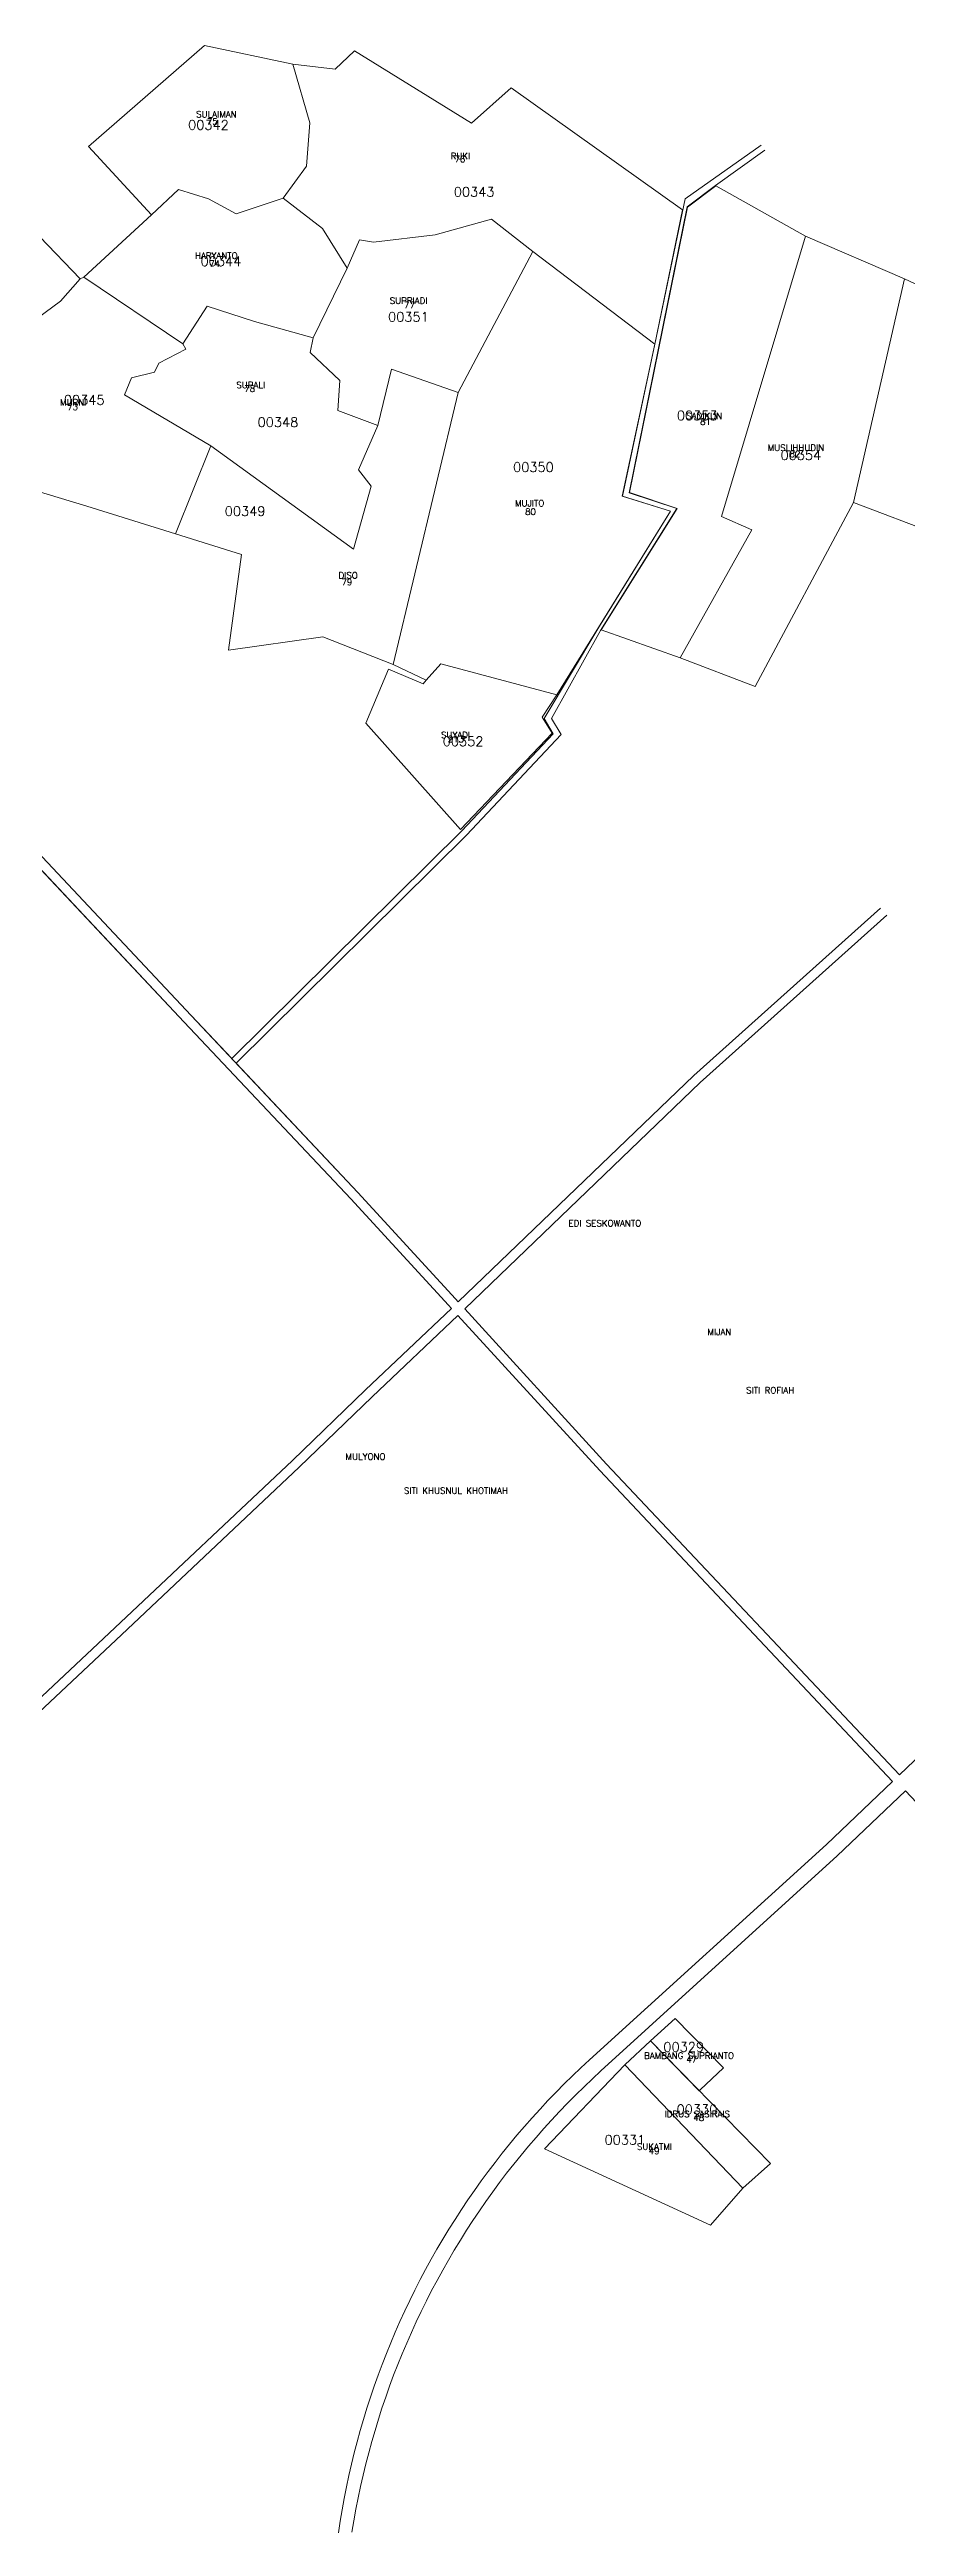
# Model space of a CAD drawing. Header units: inches. Extents: x 127149 to 132166, y 1065498 to 1071385.
# Drawn here: x 129621 to 129892, y 1067179 to 1067961 of the extents above; entities that cross this region are included whole.
import ezdxf
from ezdxf.enums import TextEntityAlignment as Align

# ---------------------------------------------------------------- set-up
doc = ezdxf.new("R2010")
doc.units = ezdxf.units.IN
doc.header["$MEASUREMENT"] = 0
for name, color, linetype in [('020100', 7, 'Continuous'), ('040100', 20, 'Continuous'), ('080201', 7, 'Continuous')]:
    doc.layers.add(name, color=color, linetype=linetype)
doc.styles.add('romans', font='romans.shx')

msp = doc.modelspace()

# ---------------------------------------------------------------- linework, layer by layer
at = {"layer": '020100', "lineweight": 0}
for points in [[(129653.42, 1067908.94), (129661.91, 1067917.02), (129671.46, 1067914.02), (129680.15, 1067909.31), (129695.03, 1067914.2), (129702.32, 1067924.36), (129703.46, 1067938.05), (129698.01, 1067956.59), (129670.13, 1067962.42), (129633.48, 1067930.59), (129653.42, 1067908.94)], [(129715.25, 1067892.11), (129719.08, 1067901.03), (129723.57, 1067900.37), (129742.99, 1067902.67), (129760.83, 1067907.59), (129773.84, 1067897.35), (129812.33, 1067868.09), (129821.11, 1067910.51), (129767.03, 1067949.09), (129754.49, 1067937.88), (129717.53, 1067960.76), (129711.43, 1067954.93), (129698.01, 1067956.59), (129703.46, 1067938.05), (129702.32, 1067924.36), (129695.03, 1067914.2), (129707.39, 1067904.67), (129715.25, 1067892.11)], [(129630.85, 1067888.8), (129618.14, 1067901.99), (129575.05, 1067951.25), (129546.7, 1067924.85), (129549.8, 1067920.63), (129557.26, 1067909.79), (129568.39, 1067890.9), (129591.7, 1067855.37), (129612.56, 1067872.75), (129624.67, 1067881.76), (129630.85, 1067888.8)], [(129715.25, 1067892.11), (129707.39, 1067904.67), (129695.03, 1067914.2), (129680.15, 1067909.31), (129671.46, 1067914.02), (129661.91, 1067917.02), (129653.42, 1067908.94), (129632.08, 1067889.33), (129663.27, 1067868.28), (129671.01, 1067880.18), (129685.92, 1067875.3), (129704.49, 1067870.18), (129715.25, 1067892.11)], [(129859.95, 1067902.2), (129831.58, 1067918.12), (129822.66, 1067911.42), (129804.35, 1067821.27), (129819.39, 1067816.21), (129795.42, 1067777.92), (129820.39, 1067769.15), (129843.05, 1067809.55), (129833.41, 1067813.75), (129859.95, 1067902.2)], [(129704.49, 1067870.18), (129703.5, 1067865.55), (129712.92, 1067856.7), (129712.22, 1067847.24), (129724.88, 1067842.48), (129729.25, 1067860.28), (129750.29, 1067852.87), (129773.84, 1067897.35), (129760.83, 1067907.59), (129742.99, 1067902.67), (129723.57, 1067900.37), (129719.08, 1067901.03), (129715.25, 1067892.11), (129704.49, 1067870.18)], [(129891.17, 1067888.73), (129859.95, 1067902.2), (129833.41, 1067813.75), (129843.05, 1067809.55), (129820.39, 1067769.15), (129844.09, 1067760.09), (129875.14, 1067818.1), (129891.17, 1067888.73)], [(129773.84, 1067897.35), (129750.29, 1067852.87), (129729.72, 1067766.97), (129740.11, 1067762.1), (129744.84, 1067767.25), (129781.41, 1067757.44), (129817.28, 1067815.41), (129802.1, 1067820.12), (129812.33, 1067868.09), (129773.84, 1067897.35)], [(129672.17, 1067836), (129644.89, 1067852.16), (129647.1, 1067857.52), (129654.32, 1067859.34), (129655.75, 1067862.11), (129664.24, 1067866.54), (129663.27, 1067868.28), (129632.08, 1067889.33), (129630.85, 1067888.8), (129624.67, 1067881.76), (129612.56, 1067872.75), (129616.81, 1067868.92), (129617.55, 1067864.24), (129610.9, 1067834.22), (129603.36, 1067825.89), (129633.04, 1067816.94), (129661.02, 1067808.21), (129672.17, 1067836)], [(129891.17, 1067888.73), (129875.14, 1067818.1), (129901.75, 1067808.06), (129938.51, 1067866.77), (129891.17, 1067888.73)], [(129704.49, 1067870.18), (129685.92, 1067875.3), (129671.01, 1067880.18), (129663.27, 1067868.28), (129664.24, 1067866.54), (129655.75, 1067862.11), (129654.32, 1067859.34), (129647.1, 1067857.52), (129644.89, 1067852.16), (129672.17, 1067836), (129717.21, 1067803.36), (129722.84, 1067823.28), (129718.8, 1067828.45), (129724.88, 1067842.48), (129712.22, 1067847.24), (129712.92, 1067856.7), (129703.5, 1067865.55), (129704.49, 1067870.18)], [(129729.72, 1067766.97), (129750.29, 1067852.87), (129729.25, 1067860.28), (129724.88, 1067842.48), (129718.8, 1067828.45), (129722.84, 1067823.28), (129717.21, 1067803.36), (129672.17, 1067836), (129661.02, 1067808.21), (129681.85, 1067801.72), (129677.78, 1067771.57), (129707.48, 1067775.72), (129729.72, 1067766.97)], [(129740.11, 1067762.1), (129739.26, 1067760.9), (129728.3, 1067765.55), (129721.1, 1067748.49), (129751.05, 1067714.88), (129779.91, 1067745.29), (129776.76, 1067750.34), (129781.41, 1067757.44), (129744.84, 1067767.25), (129740.11, 1067762.1)], [(129810.95, 1067332.49), (129826.38, 1067316.71), (129826.73, 1067317.04), (129834.04, 1067323.89), (129818.75, 1067339.48), (129810.95, 1067332.49)], [(129802.91, 1067324.83), (129840.2, 1067285.9), (129848.87, 1067293.7), (129810.95, 1067332.49), (129802.91, 1067324.83)], [(129802.91, 1067324.83), (129777.57, 1067298.38), (129829.93, 1067274.27), (129840.2, 1067285.9), (129802.91, 1067324.83)]]:
    msp.add_lwpolyline(points, dxfattribs=at)
at = {"layer": '040100', "lineweight": 0}
for points in [[(129663.77, 1067654.09), (129556.69, 1067767.95), (129483.46, 1067846.77), (129428.22, 1067907.62), (129337.47, 1068002.34)], [(129665.96, 1067656.14), (129558.89, 1067770), (129485.67, 1067848.8), (129430.41, 1067909.67), (129339.64, 1068004.42)], [(129665.96, 1067656.14), (129558.89, 1067770), (129485.67, 1067848.8), (129430.41, 1067909.67), (129339.64, 1068004.42)], [(129678.75, 1067642.57), (129751.44, 1067714.53), (129780.29, 1067745.15), (129777.38, 1067749.97), (129794.39, 1067778.28), (129817.33, 1067815.43), (129802.18, 1067820.13), (129812.41, 1067868.11), (129821.97, 1067914.06), (129845.92, 1067930.98)], [(129680.12, 1067641.11), (129752.88, 1067713.14), (129782.79, 1067744.88), (129779.71, 1067749.97), (129795.21, 1067777.78), (129819.32, 1067816.2), (129804.28, 1067821.23), (129822.56, 1067911.51), (129831.51, 1067918.2), (129847.08, 1067929.35)], [(129663.77, 1067654.09), (129605.03, 1067716.55)], [(129750.31, 1067565.77), (129824.67, 1067637.26), (129883.59, 1067690.06)], [(129750.31, 1067565.77), (129824.67, 1067637.26), (129883.59, 1067690.06)], [(129752.33, 1067563.56), (129826.71, 1067635.06), (129885.6, 1067687.83)], [(129752.33, 1067563.56), (129826.71, 1067635.06), (129885.6, 1067687.83)], [(129889.58, 1067416.45), (129915.28, 1067440.96), (129977.51, 1067499.13), (130027.46, 1067546.6), (130068.4, 1067583.65), (130109.96, 1067623.15), (130146.41, 1067658.2)], [(129889.58, 1067416.45), (129915.28, 1067440.96), (129977.51, 1067499.13), (130027.46, 1067546.6), (130068.4, 1067583.65), (130109.96, 1067623.15), (130146.41, 1067658.2)], [(129748.13, 1067563.71), (129747.24, 1067564.69), (129716.37, 1067598.25), (129663.77, 1067654.09)], [(129748.13, 1067563.71), (129747.24, 1067564.69), (129716.37, 1067598.25), (129663.77, 1067654.09)], [(129678.75, 1067642.57), (129665.96, 1067656.14)], [(129750.31, 1067565.77), (129749.45, 1067566.71), (129718.57, 1067600.3), (129665.96, 1067656.14)], [(129750.31, 1067565.77), (129749.45, 1067566.71), (129718.57, 1067600.3), (129680.12, 1067641.11)], [(129748.13, 1067563.71), (129721.05, 1067537.95), (129697.95, 1067515.73), (129641.87, 1067462.86), (129540.97, 1067368.18), (129510.46, 1067341.08), (129465.68, 1067300.32)], [(129748.13, 1067563.71), (129721.05, 1067537.95), (129697.95, 1067515.73), (129641.87, 1067462.86), (129540.97, 1067368.18), (129510.46, 1067341.08), (129465.68, 1067300.32)], [(129750.16, 1067561.49), (129723.12, 1067535.78), (129700.02, 1067513.56), (129643.93, 1067460.67), (129542.99, 1067365.96), (129512.47, 1067338.85), (129467.7, 1067298.1)], [(129750.16, 1067561.49), (129723.12, 1067535.78), (129700.02, 1067513.56), (129643.93, 1067460.67), (129542.99, 1067365.96), (129512.47, 1067338.85), (129467.7, 1067298.1)], [(129887.41, 1067414.38), (129794.95, 1067512.51), (129750.16, 1067561.49)], [(129887.41, 1067414.38), (129794.95, 1067512.51), (129750.16, 1067561.49)], [(129889.58, 1067416.45), (129797.15, 1067514.56), (129752.33, 1067563.56)], [(129889.58, 1067416.45), (129797.15, 1067514.56), (129752.33, 1067563.56)], [(130229.35, 1067434.37), (130197.43, 1067408.64), (130173.46, 1067386.69), (130150.78, 1067364.94), (130121.16, 1067338.35), (130089.13, 1067310.1), (130068.83, 1067292.76), (130032.09, 1067261.4), (130014.85, 1067277.66), (129912.45, 1067389.2), (129891.55, 1067411.42)], [(129887.41, 1067414.38), (129866.56, 1067394.49), (129791.72, 1067326.41), (129789.02, 1067323.92), (129786.37, 1067321.4), (129783.74, 1067318.83), (129781.16, 1067316.23), (129778.62, 1067313.59), (129776.11, 1067310.91), (129773.65, 1067308.19), (129771.22, 1067305.44), (129768.84, 1067302.66), (129766.49, 1067299.84), (129764.19, 1067296.98), (129761.93, 1067294.09), (129759.71, 1067291.17), (129757.54, 1067288.22), (129755.41, 1067285.23), (129753.32, 1067282.22), (129751.28, 1067279.17), (129749.28, 1067276.1), (129747.33, 1067272.99), (129745.42, 1067269.86), (129743.56, 1067266.7), (129741.75, 1067263.51), (129739.98, 1067260.3), (129738.26, 1067257.06), (129736.59, 1067253.79), (129734.97, 1067250.5), (129733.39, 1067247.19), (129731.87, 1067243.86), (129730.39, 1067240.5), (129728.96, 1067237.12), (129727.58, 1067233.72), (129726.26, 1067230.3), (129724.98, 1067226.87), (129723.75, 1067223.41), (129722.57, 1067219.94), (129721.45, 1067216.45), (129720.37, 1067212.94), (129719.35, 1067209.42), (129718.38, 1067205.88), (129717.46, 1067202.33), (129716.6, 1067198.77), (129715.78, 1067195.19), (129715.02, 1067191.6), (129714.31, 1067188), (129713.66, 1067184.4), (129713.05, 1067180.78), (129712.5, 1067177.15)], [(129887.41, 1067414.38), (129866.56, 1067394.49), (129791.72, 1067326.41), (129789.02, 1067323.92), (129786.37, 1067321.4), (129783.74, 1067318.83), (129781.16, 1067316.23), (129778.62, 1067313.59), (129776.11, 1067310.91), (129773.65, 1067308.19), (129771.22, 1067305.44), (129768.84, 1067302.66), (129766.49, 1067299.84), (129764.19, 1067296.98), (129761.93, 1067294.09), (129759.71, 1067291.17), (129757.54, 1067288.22), (129755.41, 1067285.23), (129753.32, 1067282.22), (129751.28, 1067279.17), (129749.28, 1067276.1), (129747.33, 1067272.99), (129745.42, 1067269.86), (129743.56, 1067266.7), (129741.75, 1067263.51), (129739.98, 1067260.3), (129738.26, 1067257.06), (129736.59, 1067253.79), (129734.97, 1067250.5), (129733.39, 1067247.19), (129731.87, 1067243.86), (129730.39, 1067240.5), (129728.96, 1067237.12), (129727.58, 1067233.72), (129726.26, 1067230.3), (129724.98, 1067226.87), (129723.75, 1067223.41), (129722.57, 1067219.94), (129721.45, 1067216.45), (129720.37, 1067212.94), (129719.35, 1067209.42), (129718.38, 1067205.88), (129717.46, 1067202.33), (129716.6, 1067198.77), (129715.78, 1067195.19), (129715.02, 1067191.6), (129714.31, 1067188), (129713.66, 1067184.4), (129713.05, 1067180.78), (129712.5, 1067177.15)], [(129891.55, 1067411.42), (129869.97, 1067390.83), (129795.35, 1067322.96), (129792.65, 1067320.47), (129790, 1067317.94), (129787.38, 1067315.38), (129784.79, 1067312.77), (129782.25, 1067310.13), (129779.74, 1067307.45), (129777.28, 1067304.74), (129774.85, 1067301.99), (129772.47, 1067299.2), (129770.12, 1067296.38), (129767.82, 1067293.52), (129765.56, 1067290.64), (129763.34, 1067287.72), (129761.17, 1067284.76), (129759.04, 1067281.78), (129756.95, 1067278.76), (129754.91, 1067275.71), (129752.91, 1067272.64), (129750.96, 1067269.53), (129749.05, 1067266.4), (129747.19, 1067263.24), (129745.38, 1067260.05), (129743.61, 1067256.84), (129741.89, 1067253.6), (129740.22, 1067250.33), (129738.6, 1067247.05), (129737.02, 1067243.73), (129735.5, 1067240.4), (129734.02, 1067237.04), (129732.59, 1067233.66), (129731.21, 1067230.27), (129729.89, 1067226.85), (129728.61, 1067223.41), (129727.38, 1067219.95), (129726.2, 1067216.48), (129725.08, 1067212.99), (129724.01, 1067209.48), (129722.98, 1067205.96), (129722.01, 1067202.42), (129721.09, 1067198.87), (129720.23, 1067195.31), (129719.41, 1067191.73), (129718.65, 1067188.15), (129717.94, 1067184.55), (129717.29, 1067180.94), (129716.68, 1067177.32)], [(129891.55, 1067411.42), (129869.97, 1067390.83), (129795.35, 1067322.96), (129792.65, 1067320.47), (129790, 1067317.94), (129787.38, 1067315.38), (129784.79, 1067312.77), (129782.25, 1067310.13), (129779.74, 1067307.45), (129777.28, 1067304.74), (129774.85, 1067301.99), (129772.47, 1067299.2), (129770.12, 1067296.38), (129767.82, 1067293.52), (129765.56, 1067290.64), (129763.34, 1067287.72), (129761.17, 1067284.76), (129759.04, 1067281.78), (129756.95, 1067278.76), (129754.91, 1067275.71), (129752.91, 1067272.64), (129750.96, 1067269.53), (129749.05, 1067266.4), (129747.19, 1067263.24), (129745.38, 1067260.05), (129743.61, 1067256.84), (129741.89, 1067253.6), (129740.22, 1067250.33), (129738.6, 1067247.05), (129737.02, 1067243.73), (129735.5, 1067240.4), (129734.02, 1067237.04), (129732.59, 1067233.66), (129731.21, 1067230.27), (129729.89, 1067226.85), (129728.61, 1067223.41), (129727.38, 1067219.95), (129726.2, 1067216.48), (129725.08, 1067212.99), (129724.01, 1067209.48), (129722.98, 1067205.96), (129722.01, 1067202.42), (129721.09, 1067198.87), (129720.23, 1067195.31), (129719.41, 1067191.73), (129718.65, 1067188.15), (129717.94, 1067184.55), (129717.29, 1067180.94), (129716.68, 1067177.32)], [(130014.85, 1067277.66), (129912.45, 1067389.2), (129891.55, 1067411.42)]]:
    msp.add_lwpolyline(points, dxfattribs=at)

# ---------------------------------------------------------------- texts
at = {"lineweight": 0, "style": 'romans'}
for s, p in [('SULAIMAN', (129673.92, 1067939.74)), ('75', (129672.62, 1067937.39)), ('RUKI', (129750.98, 1067926.57)), ('76', (129750.81, 1067925.55)), ('HARYANTO', (129673.87, 1067895.1)), ('74', (129673.4, 1067892.56)), ('SUPRIADI', (129734.61, 1067880.86)), ('77', (129734.88, 1067879.45)), ('SUPALI', (129684.76, 1067854.21)), ('78', (129684.42, 1067853.1)), ('MURNI', (129628.71, 1067848.72)), ('73', (129628.52, 1067847.32)), ('SADIKUN', (129827.95, 1067844.49)), ('81', (129828.38, 1067842.69)), ('MUSLIHHUDIN', (129856.93, 1067834.43)), ('82', (129856.63, 1067832.45)), ('MUJITO', (129772.84, 1067816.93)), ('80', (129773.1, 1067814.23)), ('DISO', (129715.53, 1067794.13)), ('79', (129715.12, 1067792.01)), ('SUYADI', (129749.43, 1067743.75)), ('213', (129749.52, 1067742.43)), ('EDI SESKOWANTO', (129796.57, 1067589.6)), ('MIJAN', (129832.76, 1067555.28)), ('SITI ROFIAH', (129848.8, 1067536.86)), ('MULYONO', (129721, 1067515.92)), ('SITI KHUSNUL KHOTIMAH', (129749.55, 1067505.18)), ('BAMBANG SUPRIANTO', (129823.15, 1067326.78)), ('47', (129824.01, 1067325.59)), ('IDRUS SASIRAIS', (129825.78, 1067308.37)), ('48', (129826.25, 1067307.18)), ('SUKATMI', (129812.25, 1067298.08)), ('49', (129812.16, 1067296.7))]:
    msp.add_text(s, height=2, dxfattribs=at).set_placement(p, align=Align.CENTER)
at = {"layer": '080201', "lineweight": 0, "style": 'romans'}
for s, p in [('00342', (129671.41, 1067935.85)), ('00343', (129755.31, 1067914.72)), ('00344', (129675.34, 1067892.8)), ('00351', (129734.55, 1067875.24)), ('00345', (129632.18, 1067849.02)), ('00353', (129825.75, 1067844.1)), ('00348', (129693.35, 1067842.01)), ('00350', (129774.02, 1067827.83)), ('00354', (129858.48, 1067831.59)), ('00349', (129682.98, 1067813.92)), ('00352', (129751.82, 1067741.23)), ('00329', (129821.49, 1067329.02)), ('00330', (129825.66, 1067309.34)), ('00331', (129802.91, 1067299.71))]:
    msp.add_text(s, height=3, dxfattribs=at).set_placement(p, align=Align.CENTER)

doc.saveas('drawing.dxf')
